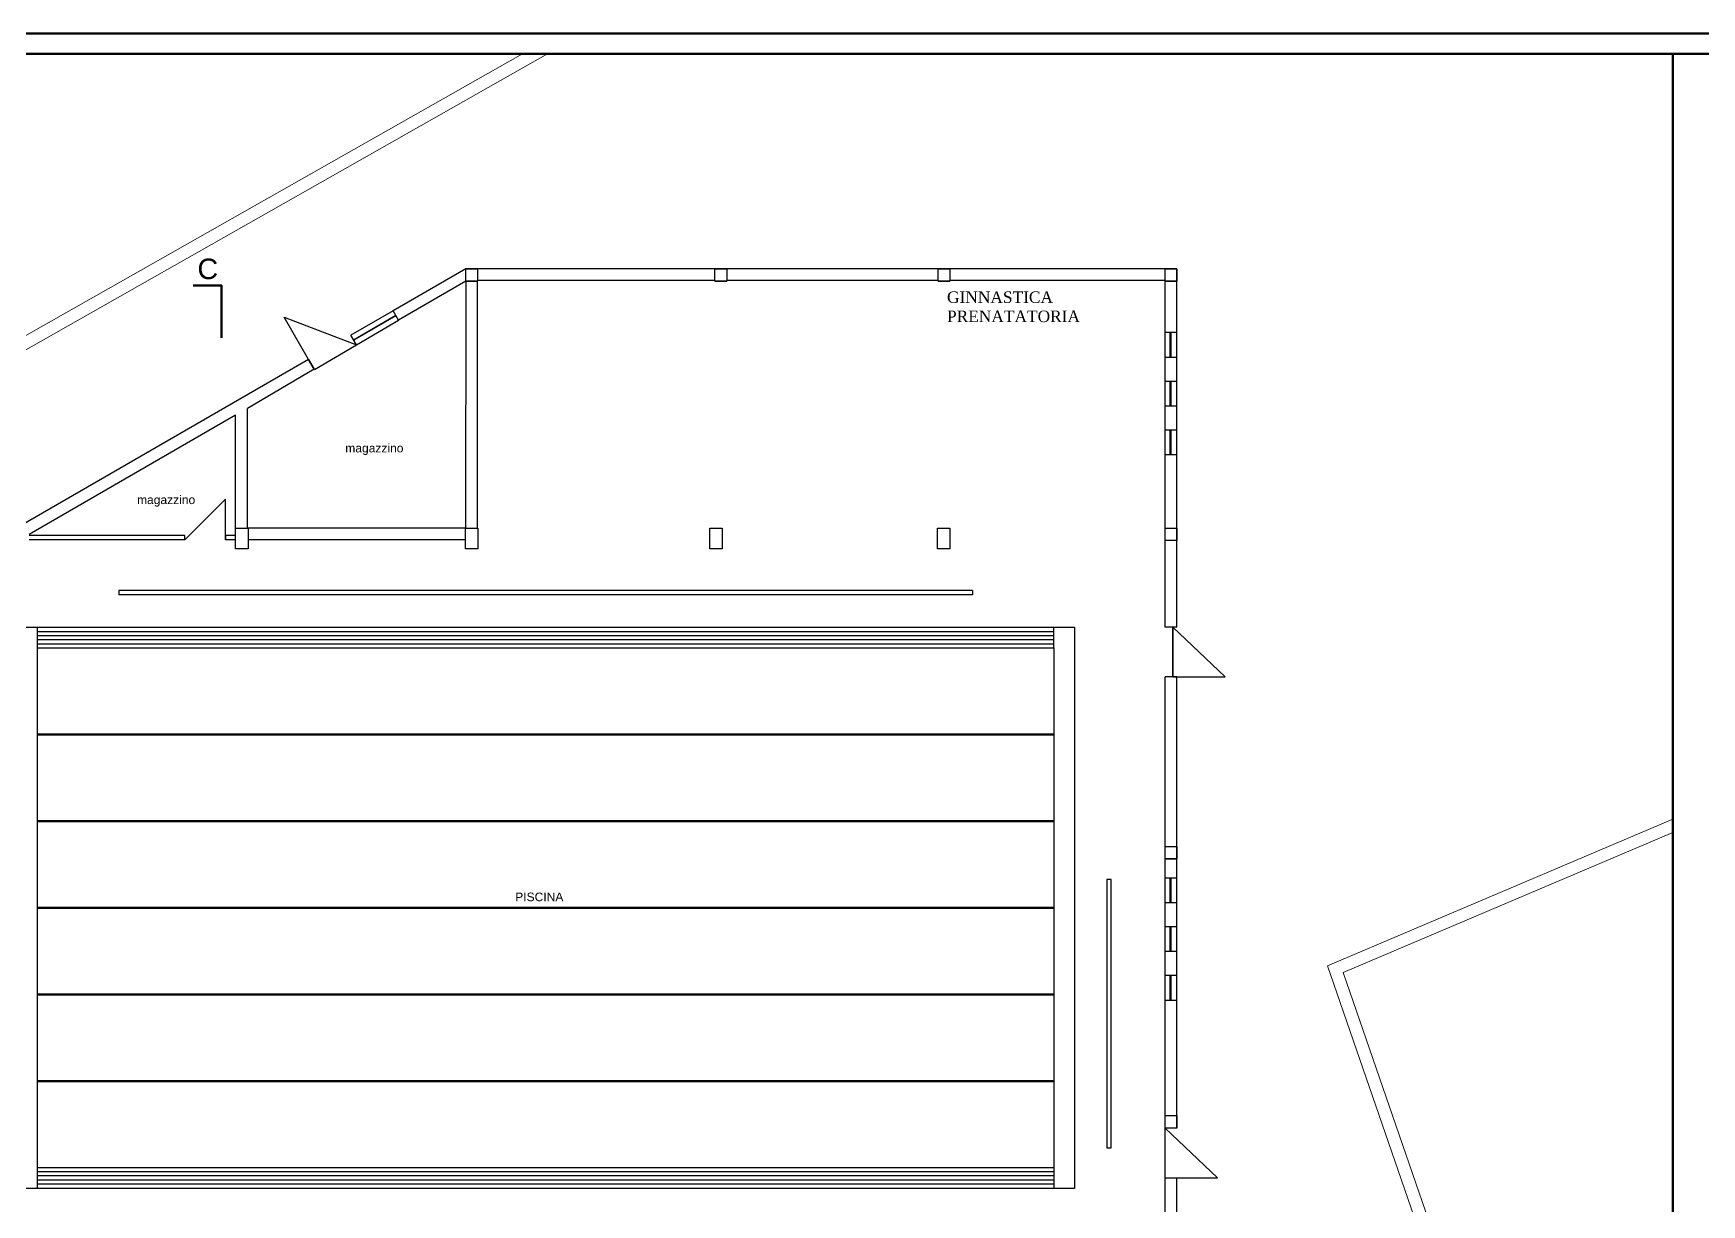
# Model space of a CAD drawing. Header units: millimetres. Extents: x 1769 to 2783, y -1222 to -971.
# Drawn here: x 2652.3 to 2692.97, y -999.3 to -970.74 of the extents above; entities that cross this region are included whole.
import ezdxf

# ---------------------------------------------------------------- set-up
doc = ezdxf.new("R2010")
doc.units = ezdxf.units.MM
for name, pattern in [('234A', [2, 1.5, -0.5]), ('501L', [5, 2.5, 2.5]), ('CONTINUA', [0])]:
    doc.linetypes.add(name, pattern=pattern)
for name, color, linetype in [('IMPIANTO SPORTIVO SC', 7, '234A'), ('muri', 7, 'Continuous'), ('MURO DIVISORIO', 71, '501L'), ('PIALSTRI', 7, 'Continuous'), ('quote', 6, 'Continuous'), ('RETINI', 8, 'Continuous'), ('scritte', 240, 'Continuous')]:
    doc.layers.add(name, color=color, linetype=linetype)
doc.styles.add('ARIAL', font='arial.ttf')

msp = doc.modelspace()

# ---------------------------------------------------------------- linework, layer by layer
at = {"color": 1}
for p, q in [((2675.197, -984.327), (2654.384, -984.327)), ((2675.197, -984.426), (2654.384, -984.426)), ((2651.897, -985.219), (2677.684, -985.219)), ((2652.402, -998.901), (2652.402, -985.219)), ((2652.402, -985.32), (2677.179, -985.32)), ((2652.402, -985.421), (2677.179, -985.421)), ((2677.179, -985.724), (2677.179, -985.219)), ((2677.684, -985.219), (2677.684, -998.901)), ((2680.081, -985.219), (2680.081, -986.43)), ((2652.402, -985.522), (2677.179, -985.522)), ((2652.402, -985.623), (2677.179, -985.623)), ((2652.402, -985.724), (2677.179, -985.724)), ((2677.179, -985.724), (2677.179, -998.397)), ((2652.402, -987.137), (2652.402, -986.632)), ((2678.477, -991.369), (2678.477, -997.91)), ((2677.179, -998.397), (2652.402, -998.397)), ((2677.179, -998.397), (2677.179, -998.901)), ((2677.179, -998.498), (2652.402, -998.498)), ((2677.179, -998.598), (2652.402, -998.598)), ((2677.179, -998.699), (2652.402, -998.699)), ((2652.402, -998.901), (2652.402, -998.739)), ((2677.179, -998.8), (2652.402, -998.8)), ((2677.179, -998.8), (2652.402, -998.8)), ((2677.179, -998.739), (2677.179, -998.901)), ((2677.684, -998.739), (2677.684, -998.901))]:
    msp.add_line(p, q, dxfattribs=at)
at = {"lineweight": 60, "ltscale": 0.2}
msp.add_lwpolyline([(2656.196, -976.892), (2656.891, -976.892), (2656.891, -978.161)], dxfattribs=at)
at = {"color": 1}
msp.add_lwpolyline([(2677.684, -985.219), (2677.684, -998.901), (2651.897, -998.901), (2651.897, -985.219)], close=True, dxfattribs=at)
at = {"layer": 'IMPIANTO SPORTIVO SC', "color": 1, "linetype": 'ByBlock'}
for p, q in [((2659.015, -978.691), (2658.42, -977.661)), ((2658.42, -977.661), (2660.182, -978.334)), ((2661.075, -977.502), (2660.045, -978.097)), ((2660.11, -978.21), (2661.139, -977.613)), ((2660.113, -978.215), (2661.142, -977.619)), ((2660.113, -978.215), (2661.142, -977.619)), ((2659.154, -978.933), (2661.209, -977.735)), ((2660.182, -978.334), (2660.045, -978.097)), ((2679.884, -978.037), (2679.884, -978.632)), ((2680.02, -978.632), (2680.02, -978.037)), ((2680.044, -978.632), (2680.044, -978.037)), ((2680.181, -978.632), (2680.181, -978.037)), ((2659.152, -978.929), (2659.015, -978.691)), ((2679.884, -979.227), (2679.884, -979.821)), ((2680.02, -979.821), (2680.02, -979.227)), ((2680.044, -979.821), (2680.044, -979.227)), ((2680.181, -979.821), (2680.181, -979.227)), ((2679.884, -980.416), (2679.884, -981.011)), ((2680.02, -981.011), (2680.02, -980.416)), ((2680.044, -981.011), (2680.044, -980.416)), ((2680.181, -981.011), (2680.181, -980.416)), ((2656.989, -982.096), (2655.998, -983.087)), ((2656.989, -983.087), (2656.989, -982.096)), ((2654.384, -984.327), (2654.384, -984.426)), ((2675.197, -984.327), (2675.197, -984.426)), ((2680.081, -986.43), (2680.081, -985.219)), ((2681.358, -986.43), (2680.081, -985.219)), ((2680.081, -986.43), (2681.358, -986.43)), ((2678.576, -991.369), (2678.477, -991.369)), ((2678.576, -997.91), (2678.576, -991.369)), ((2679.884, -991.336), (2679.884, -991.931)), ((2679.895, -991.336), (2679.884, -991.336)), ((2680.02, -991.931), (2680.02, -991.336)), ((2680.044, -991.931), (2680.044, -991.336)), ((2680.181, -991.931), (2680.181, -991.336)), ((2679.895, -991.931), (2679.884, -991.931)), ((2679.884, -992.525), (2679.884, -993.12)), ((2679.884, -992.525), (2679.884, -993.12)), ((2679.895, -992.525), (2679.884, -992.525)), ((2680.02, -993.12), (2680.02, -992.525)), ((2680.02, -993.12), (2680.02, -992.525)), ((2680.044, -993.12), (2680.044, -992.525)), ((2680.044, -993.12), (2680.044, -992.525)), ((2680.181, -993.12), (2680.181, -992.525)), ((2679.895, -993.12), (2679.884, -993.12)), ((2679.884, -993.715), (2679.884, -994.309)), ((2679.884, -993.715), (2679.884, -994.309)), ((2679.895, -993.715), (2679.884, -993.715)), ((2680.02, -994.309), (2680.02, -993.715)), ((2680.02, -994.309), (2680.02, -993.715)), ((2680.044, -994.309), (2680.044, -993.715)), ((2680.044, -994.309), (2680.044, -993.715)), ((2680.181, -994.309), (2680.181, -993.715)), ((2679.895, -994.309), (2679.884, -994.309)), ((2679.895, -998.642), (2679.895, -997.431)), ((2681.173, -998.642), (2679.895, -997.431)), ((2678.477, -997.91), (2678.576, -997.91)), ((2679.895, -998.642), (2681.173, -998.642))]:
    msp.add_line(p, q, dxfattribs=at)
at = {"layer": 'muri', "color": 3}
for p, q in [((2662.843, -976.481), (2661.075, -977.502)), ((2680.181, -976.481), (2662.843, -976.481)), ((2662.843, -976.784), (2663.129, -976.784)), ((2668.92, -976.784), (2669.206, -976.784)), ((2674.36, -976.784), (2674.646, -976.784)), ((2679.895, -976.784), (2680.181, -976.784)), ((2680.181, -985.219), (2680.181, -976.481)), ((2661.209, -977.735), (2661.075, -977.502)), ((2680.181, -978.037), (2679.884, -978.037)), ((2659.015, -978.691), (2650.786, -983.442)), ((2679.884, -978.632), (2680.181, -978.632)), ((2680.181, -979.227), (2679.884, -979.227)), ((2657.234, -980.05), (2652.2, -982.956)), ((2679.884, -979.821), (2680.181, -979.821)), ((2680.181, -980.416), (2679.884, -980.416)), ((2679.884, -981.011), (2680.181, -981.011)), ((2657.234, -982.801), (2657.537, -982.801)), ((2657.537, -982.801), (2657.537, -983.305)), ((2662.84, -982.801), (2663.143, -982.801)), ((2663.143, -982.801), (2663.143, -983.305)), ((2668.792, -982.801), (2669.095, -982.801)), ((2669.095, -982.801), (2669.095, -983.305)), ((2674.343, -982.801), (2674.646, -982.801)), ((2674.646, -982.801), (2674.646, -983.305)), ((2655.998, -982.986), (2652.2, -982.986)), ((2655.998, -983.087), (2652.2, -983.087)), ((2655.998, -983.087), (2655.998, -982.986)), ((2657.234, -982.986), (2656.989, -982.986)), ((2657.234, -983.087), (2656.989, -983.087)), ((2657.234, -983.305), (2657.234, -983.087)), ((2657.537, -983.305), (2657.234, -983.305)), ((2662.84, -983.305), (2662.84, -983.087)), ((2663.143, -983.305), (2662.84, -983.305)), ((2668.792, -983.305), (2668.792, -983.087)), ((2669.095, -983.305), (2668.792, -983.305)), ((2674.343, -983.305), (2674.343, -983.087)), ((2674.646, -983.305), (2674.343, -983.305)), ((2680.181, -985.219), (2679.895, -985.219)), ((2680.181, -986.43), (2679.894, -986.43)), ((2680.181, -986.43), (2679.895, -986.43)), ((2680.181, -997.431), (2680.181, -986.43)), ((2680.181, -990.871), (2679.895, -990.871)), ((2680.181, -991.336), (2679.895, -991.336)), ((2679.895, -991.931), (2680.181, -991.931)), ((2680.181, -992.525), (2679.895, -992.525)), ((2679.895, -993.12), (2680.181, -993.12)), ((2680.181, -993.715), (2679.895, -993.715)), ((2679.895, -994.309), (2680.181, -994.309)), ((2680.181, -997.431), (2679.895, -997.431)), ((2680.181, -1000.863), (2680.181, -998.642))]:
    msp.add_line(p, q, dxfattribs=at)
at = {"layer": 'muri', "color": 3, "ltscale": 0.2}
for p, q in [((2659.015, -978.691), (2659.152, -978.929)), ((2656.989, -982.986), (2656.989, -983.087)), ((2679.895, -998.642), (2680.181, -998.642))]:
    msp.add_line(p, q, dxfattribs=at)
at = {"layer": 'muri', "color": 3}
for points in [[(2662.843, -976.784), (2662.84, -982.801), (2657.521, -982.801), (2657.521, -979.884)], [(2662.843, -976.784), (2661.209, -977.735)], [(2668.92, -976.767), (2663.126, -976.767)], [(2663.126, -976.767), (2663.126, -982.801)], [(2674.36, -976.767), (2669.206, -976.767)], [(2679.895, -978.037), (2679.895, -976.767), (2674.646, -976.767)], [(2679.895, -979.227), (2679.895, -978.632)], [(2659.152, -978.929), (2657.521, -979.884)], [(2657.234, -983.087), (2657.234, -980.05)], [(2679.895, -980.416), (2679.895, -979.821)], [(2679.895, -985.219), (2679.895, -981.011)], [(2662.84, -983.087), (2657.537, -983.087)], [(2679.895, -991.336), (2679.895, -986.43)], [(2679.895, -992.525), (2679.895, -991.931)], [(2679.895, -993.715), (2679.895, -993.12)], [(2679.895, -997.431), (2679.895, -994.309)], [(2679.895, -1000.358), (2679.895, -998.642)]]:
    msp.add_lwpolyline(points, dxfattribs=at)
for points in [[(2663.129, -976.481), (2663.129, -976.784), (2662.843, -976.784), (2662.843, -976.481)], [(2669.206, -976.481), (2669.206, -976.784), (2668.92, -976.784), (2668.92, -976.481)], [(2674.646, -976.481), (2674.646, -976.784), (2674.36, -976.784), (2674.36, -976.481)], [(2680.181, -976.481), (2680.181, -976.784), (2679.895, -976.784), (2679.895, -976.481)], [(2657.537, -982.801), (2657.537, -983.305), (2657.234, -983.305), (2657.234, -982.801)], [(2663.143, -982.801), (2663.143, -983.305), (2662.84, -983.305), (2662.84, -982.801)], [(2669.095, -982.801), (2669.095, -983.305), (2668.792, -983.305), (2668.792, -982.801)], [(2674.646, -982.801), (2674.646, -983.305), (2674.343, -983.305), (2674.343, -982.801)], [(2680.181, -982.801), (2680.181, -983.103), (2679.895, -983.103), (2679.895, -982.801)], [(2680.181, -990.562), (2680.181, -990.865), (2679.895, -990.865), (2679.895, -990.562)], [(2680.181, -997.122), (2680.181, -997.431), (2679.895, -997.431), (2679.895, -997.122)]]:
    msp.add_lwpolyline(points, close=True, dxfattribs=at)
at = {"layer": 'MURO DIVISORIO', "color": 6, "linetype": '501L', "lineweight": 0}
for points in [[(2664.229, -971.241), (2635.797, -987.367), (2641.737, -1005.668), (2633.967, -1017.085)], [(2664.838, -971.241), (2636.158, -987.508), (2642.068, -1005.716), (2634.331, -1017.085)], [(2692.002, -1017.085), (2683.855, -993.474), (2692.269, -989.896)], [(2692.269, -1016.94), (2684.231, -993.641), (2692.269, -990.222)]]:
    msp.add_lwpolyline(points, dxfattribs=at)
at = {"layer": 'PIALSTRI', "lineweight": 60, "ltscale": 0.2}
for p in [(2632.642, -971.241), (2692.269, -1017.085)]:
    msp.add_line(p, (2692.269, -971.241), dxfattribs=at)
at = {"layer": 'quote', "lineweight": 60, "ltscale": 0.2}
msp.add_line((2692.269, -971.241), (2782.413, -971.241), dxfattribs=at)
for points in [[(2606.614, -970.741), (2782.913, -970.741), (2782.913, -1017.585), (2606.614, -1017.585)], [(2607.114, -971.241), (2782.413, -971.241), (2782.413, -1017.085), (2607.114, -1017.085)]]:
    msp.add_lwpolyline(points, close=True, dxfattribs=at)
at = {"layer": 'RETINI', "lineweight": 60, "ltscale": 0.2}
for p, q in [((2652.402, -987.836), (2677.179, -987.836)), ((2652.402, -989.948), (2677.179, -989.948)), ((2652.402, -992.06), (2677.179, -992.06)), ((2652.402, -994.172), (2677.179, -994.172)), ((2652.402, -996.284), (2677.179, -996.284))]:
    msp.add_line(p, q, dxfattribs=at)

# ---------------------------------------------------------------- texts
at = {"lineweight": 60, "ltscale": 0.2, "insert": (2656.304, -976.233), "char_height": 0.5, "width": 0.59728, "attachment_point": 1, "style": 'ARIAL'}
msp.add_mtext('C', dxfattribs=at)
at = {"layer": 'quote', "color": 1, "insert": (2674.577, -977.033), "char_height": 0.28, "width": 2.65576, "attachment_point": 1, "style": 'ARIAL'}
msp.add_mtext('{\\fTimes New Roman|b0|i0|c0|p18;GINNASTICA PRENATATORIA}', dxfattribs=at)
at = {"layer": 'scritte', "color": 6, "linetype": 'CONTINUA', "char_height": 0.21, "width": 1.94518, "attachment_point": 1, "style": 'ARIAL'}
for s, insert in [('magazzino', (2659.908, -980.747)), ('magazzino', (2654.831, -982.007)), ('PISCINA', (2664.051, -991.69))]:
    msp.add_mtext(s, dxfattribs=dict(at, insert=insert))

doc.saveas('drawing.dxf')
